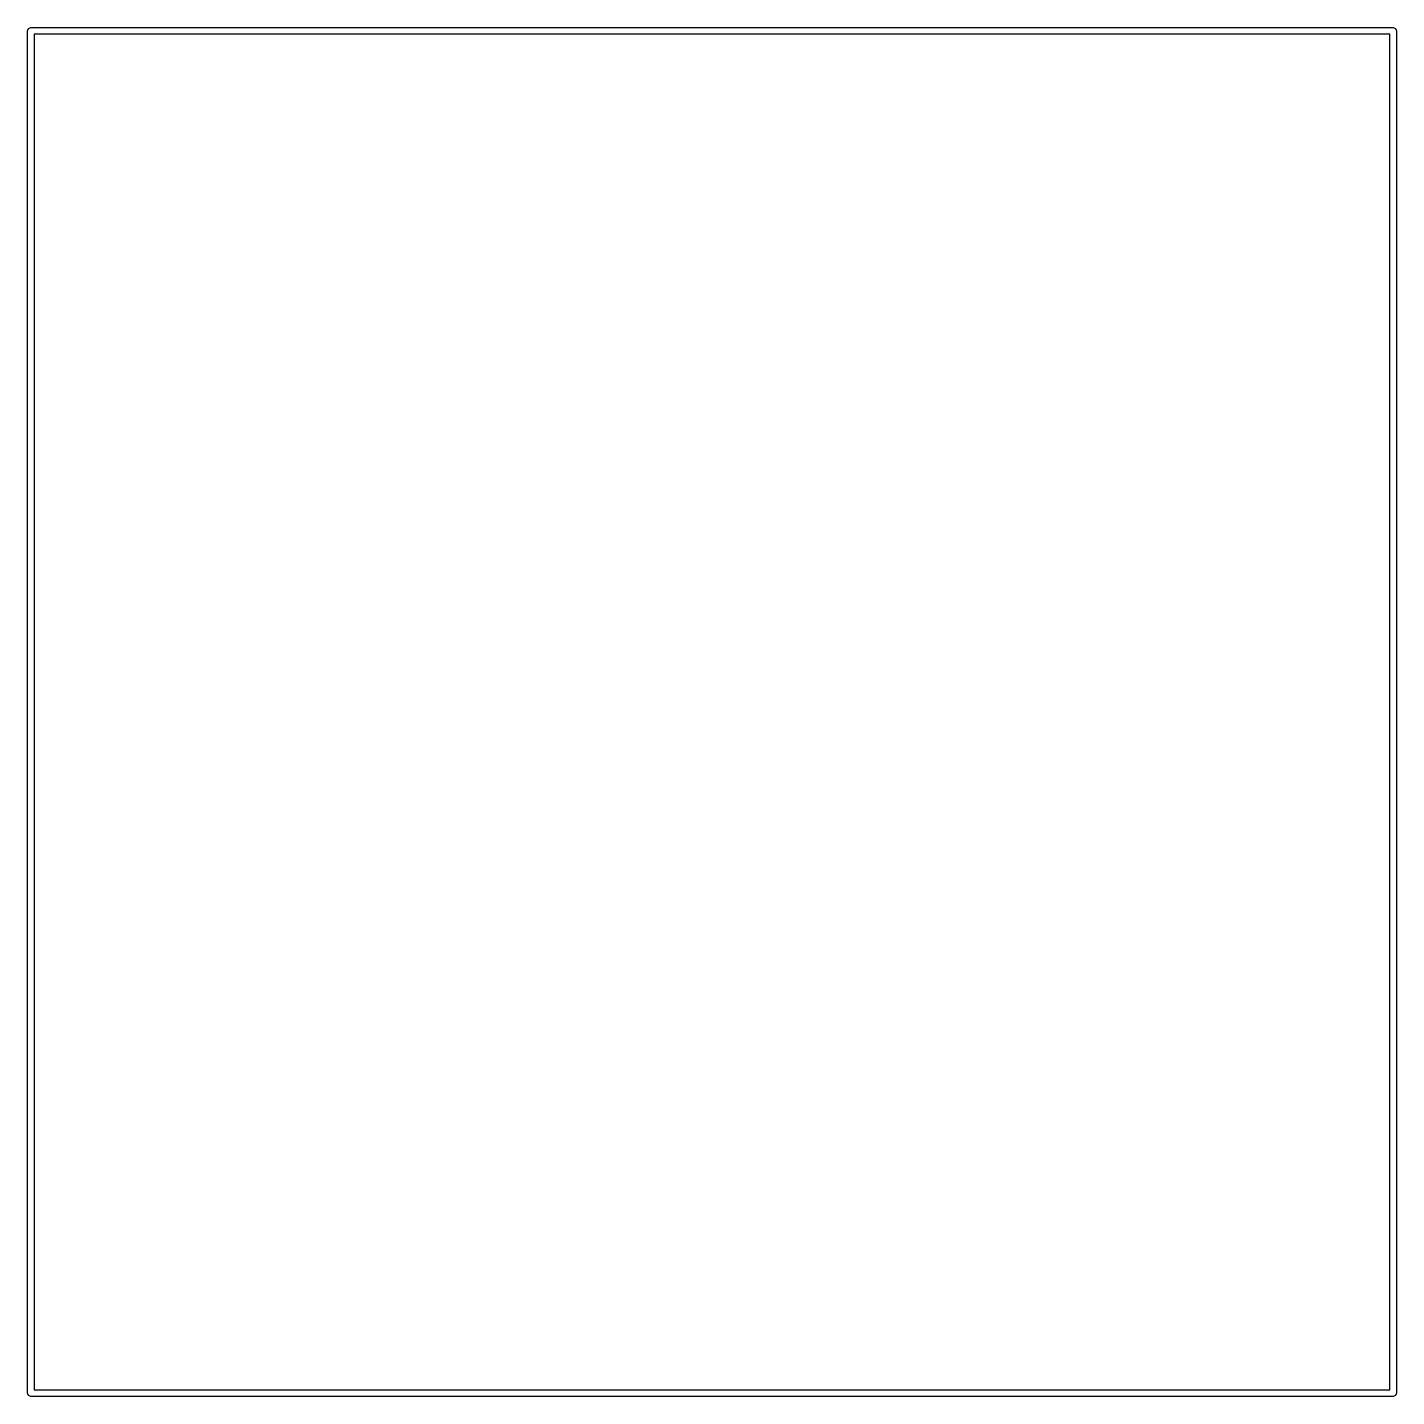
# Model space of a CAD drawing. Extents: x 50 to 70, y -70 to -50.
import ezdxf

# ---------------------------------------------------------------- set-up
doc = ezdxf.new("R2010")
doc.units = 0
doc.layers.add('BLACK', color=7, linetype='CONTINUOUS')

msp = doc.modelspace()

# ---------------------------------------------------------------- linework, layer by layer
at = {"layer": 'BLACK', "linetype": 'CONTINUOUS'}
for p, q in [((49.95, -50), (49.9646, -49.9646)), ((49.95, -70), (49.95, -50)), ((49.9646, -49.9646), (50, -49.95)), ((50, -49.95), (70, -49.95)), ((70, -49.95), (70.0354, -49.9646)), ((70.0354, -49.9646), (70.05, -50)), ((70.05, -50), (70.05, -70)), ((50.05, -50.05), (50.05, -69.95)), ((69.95, -50.05), (50.05, -50.05)), ((69.95, -69.95), (69.95, -50.05)), ((49.9646, -70.0354), (49.95, -70)), ((50, -70.05), (49.9646, -70.0354)), ((70, -70.05), (50, -70.05)), ((50.05, -69.95), (69.95, -69.95)), ((70.0354, -70.0354), (70, -70.05)), ((70.05, -70), (70.0354, -70.0354))]:
    msp.add_line(p, q, dxfattribs=at)

doc.saveas('drawing.dxf')
